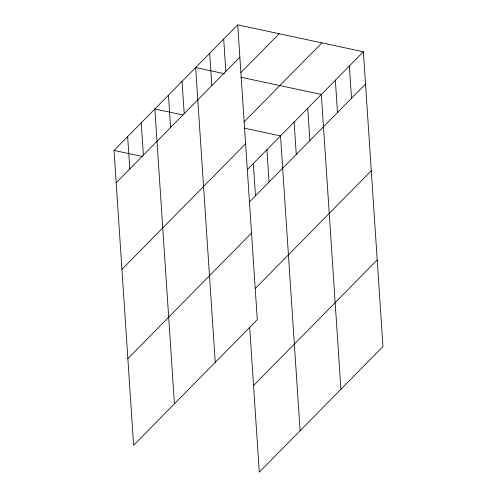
<?xml version="1.0" encoding="UTF-8"?>
<svg xmlns="http://www.w3.org/2000/svg" width="497" height="497" viewBox="0 0 497 497"><rect width="100%" height="100%" fill="white"/><g stroke="black" fill="none" stroke-linecap="round" stroke-linejoin="round"><path stroke-width="0.75" d="M237.703 24.85L257.284 319.658L133.618 445.237L114.037 150.429L237.703 24.85L363.382 51.763L382.963 346.571L259.297 472.15L249.693 327.554M116.186 182.741L239.846 57.161M240.902 72.593L279.177 33.728M243.946 122.045L321.907 42.879M121.939 269.368L245.605 143.788M247.332 169.601L363.382 51.763M249.482 201.919L365.525 84.074M127.866 358.617L251.532 233.037M255.234 288.54L371.284 170.701M253.545 385.529L377.211 259.95M224.538 73.73L195.656 67.549L215.238 362.356M240.815 77.215L321.335 94.461L340.917 389.269M182.989 115.012L154.847 108.986L174.428 403.8M244.238 128.127L280.525 135.898L300.107 430.706M114.037 150.429L142.179 156.456M349.366 65.995L351.509 98.307M335.351 80.228L337.494 112.539M307.73 108.271L309.88 140.583M294.131 122.088L296.274 154.399M266.92 149.715L269.07 182.026M253.321 163.525L255.464 195.837M223.687 39.083L225.831 71.394M209.672 53.316L211.815 85.627M182.051 81.359L184.201 113.676M168.452 95.175L170.595 127.487M141.241 122.802L143.391 155.114M127.642 136.613L129.785 168.93"/></g></svg>
